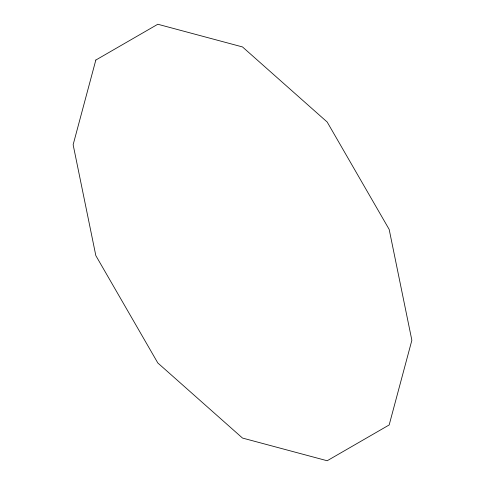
<?xml version="1.0" encoding="UTF-8"?>
<svg xmlns="http://www.w3.org/2000/svg" width="485" height="485" viewBox="0 0 485 485"><rect width="100%" height="100%" fill="white"/><g stroke="black" fill="none" stroke-linecap="round" stroke-linejoin="round"><path stroke-width="0.73" d="M95.83 60.043L73.138 144.724L95.83 255.601L157.819 362.974L242.5 438.058L327.181 460.75L389.17 424.957L411.862 340.276L389.17 229.399L327.181 122.026L242.5 46.942L157.819 24.25L95.83 60.043"/></g></svg>
